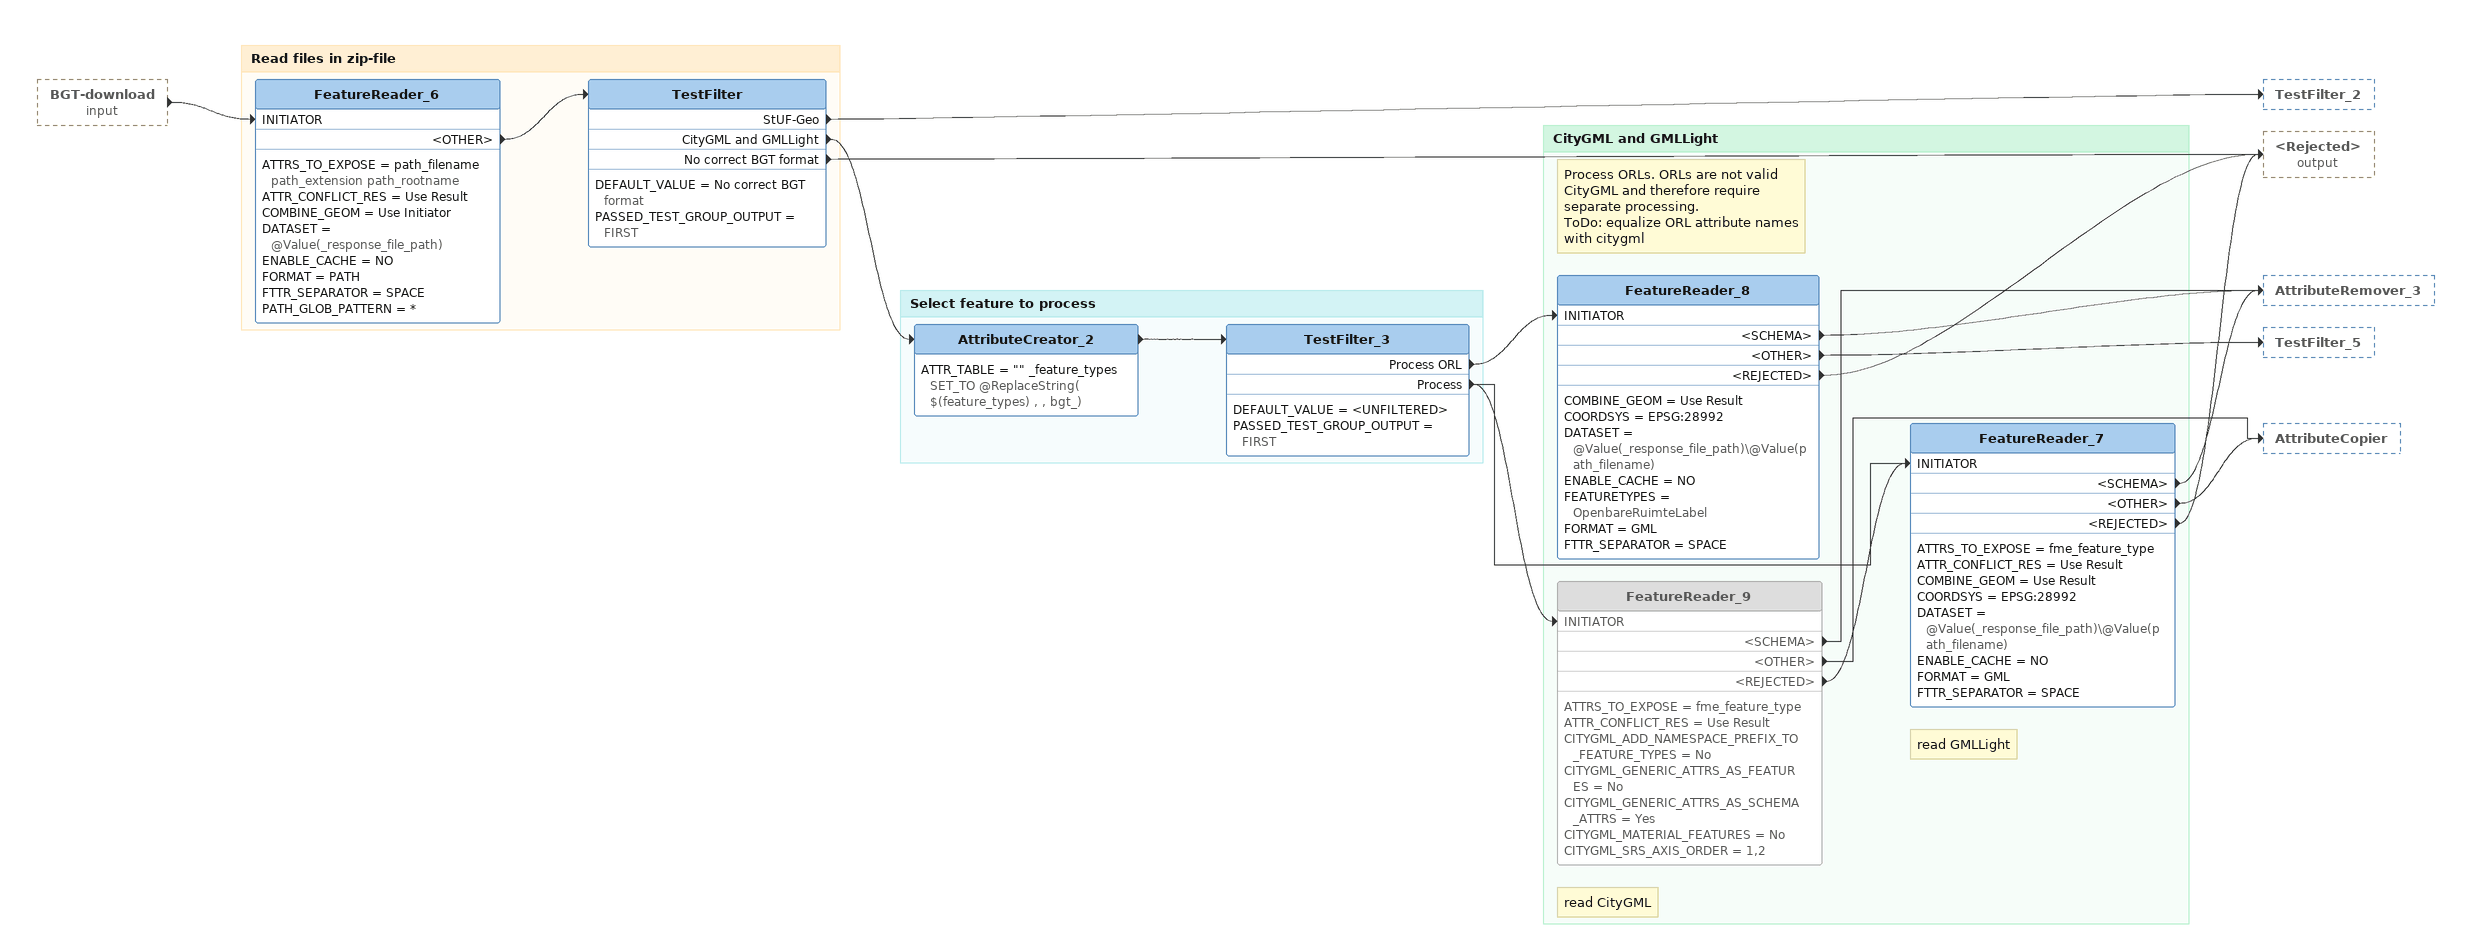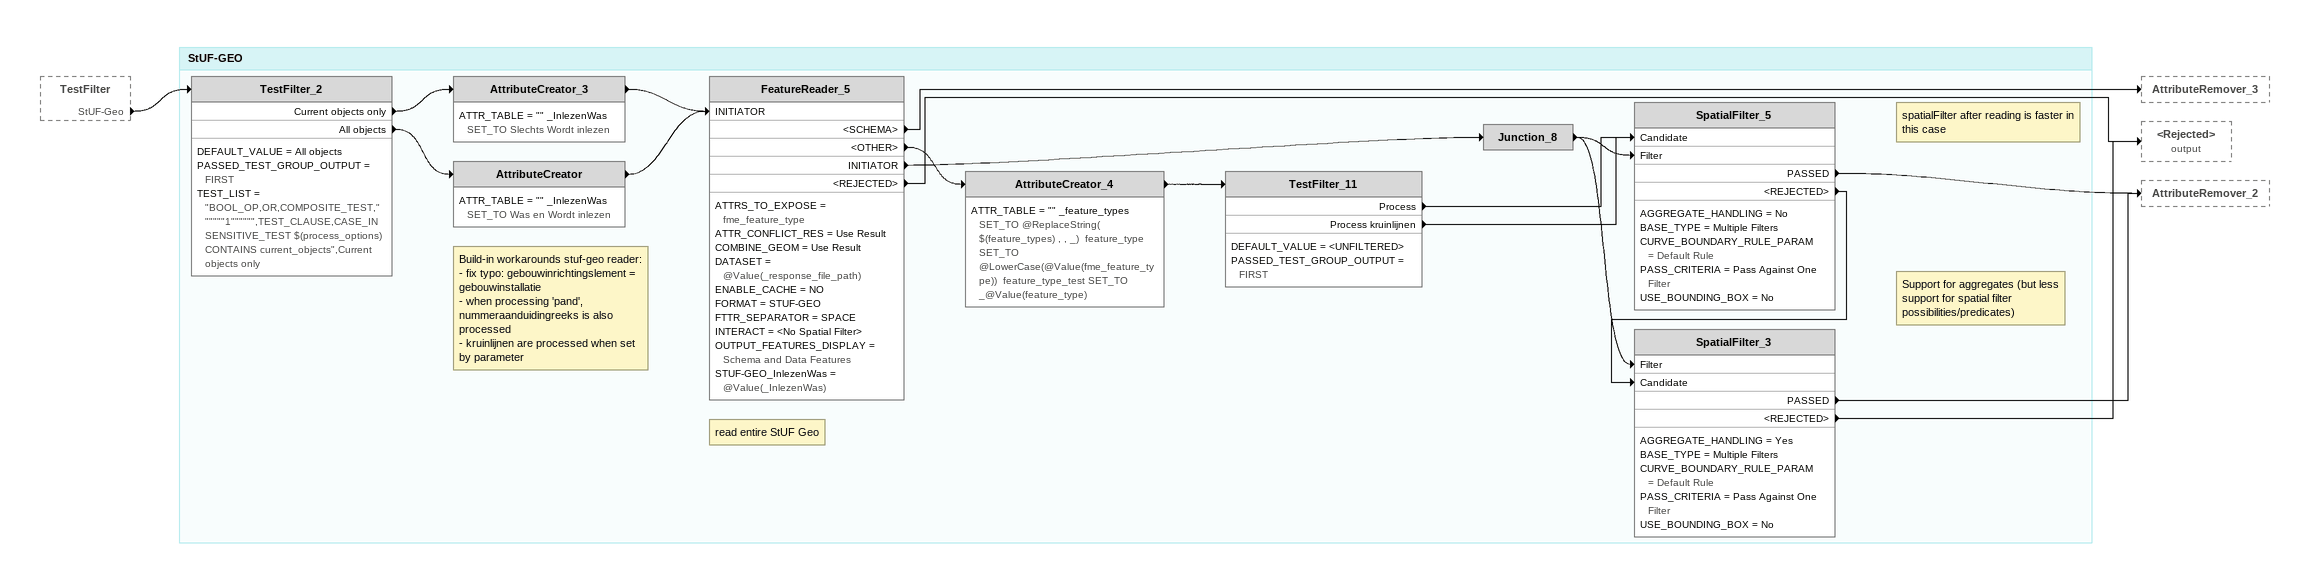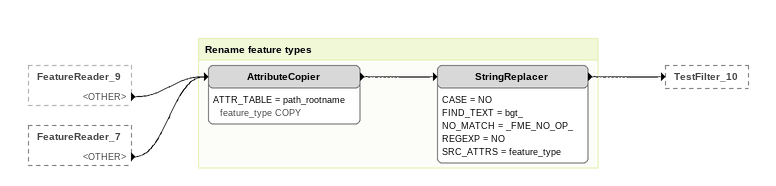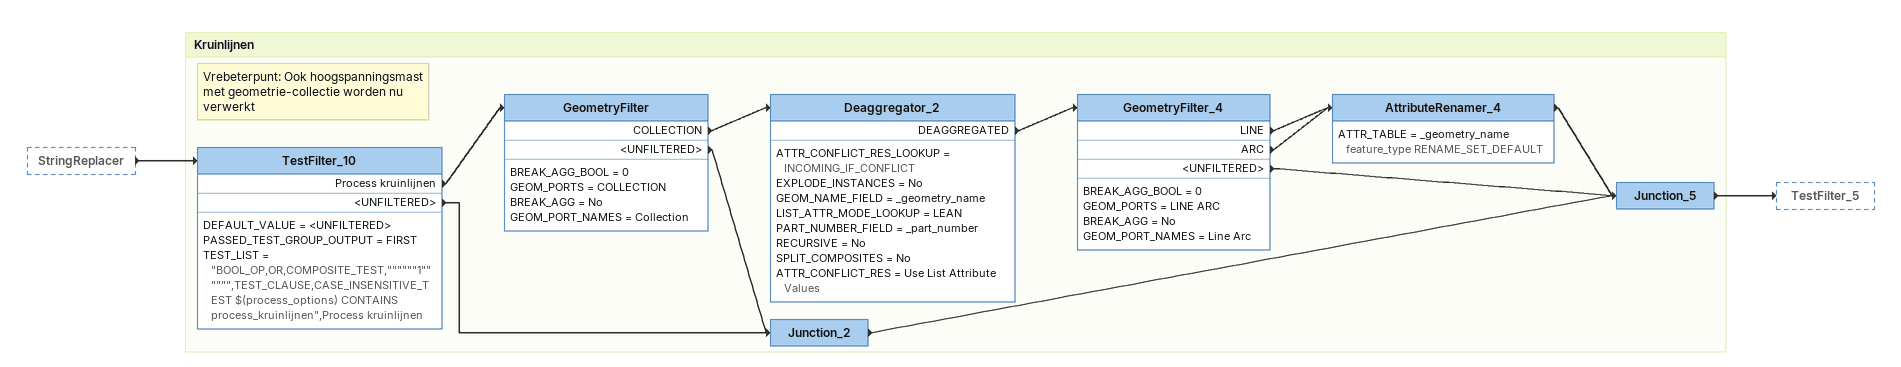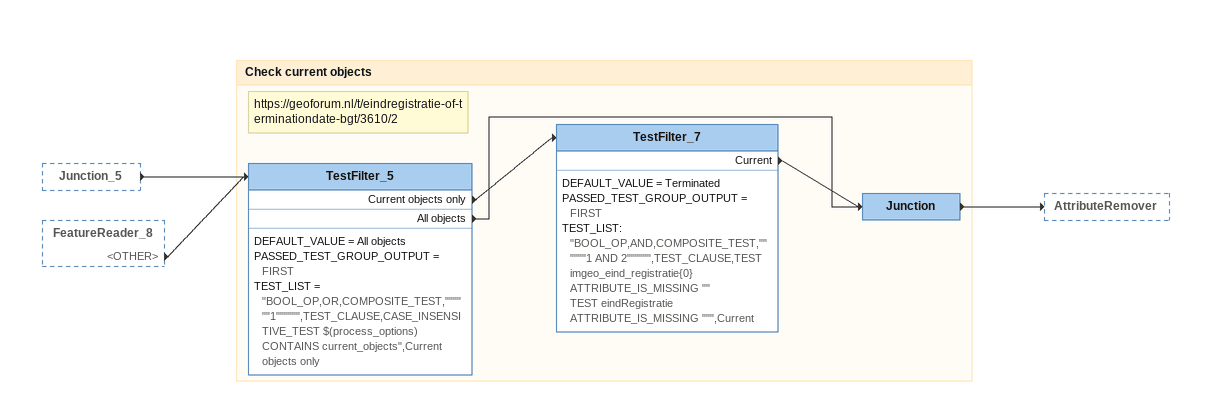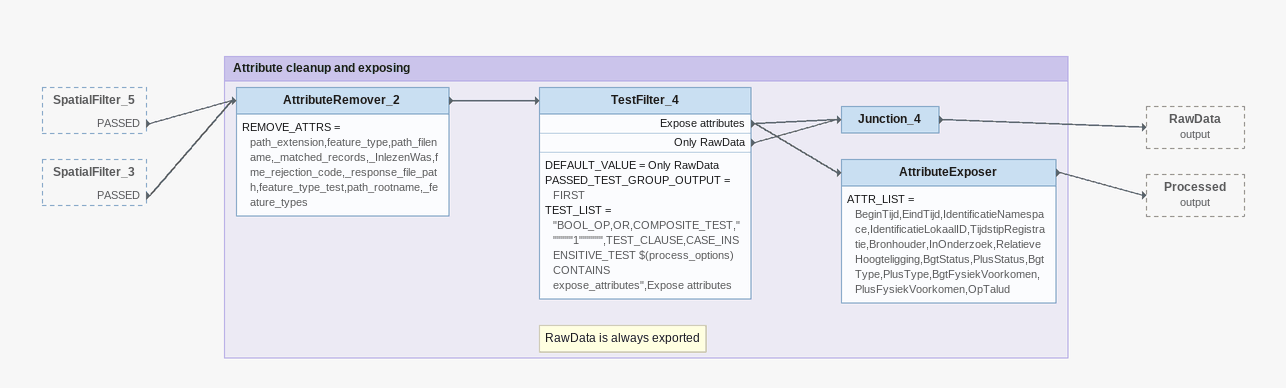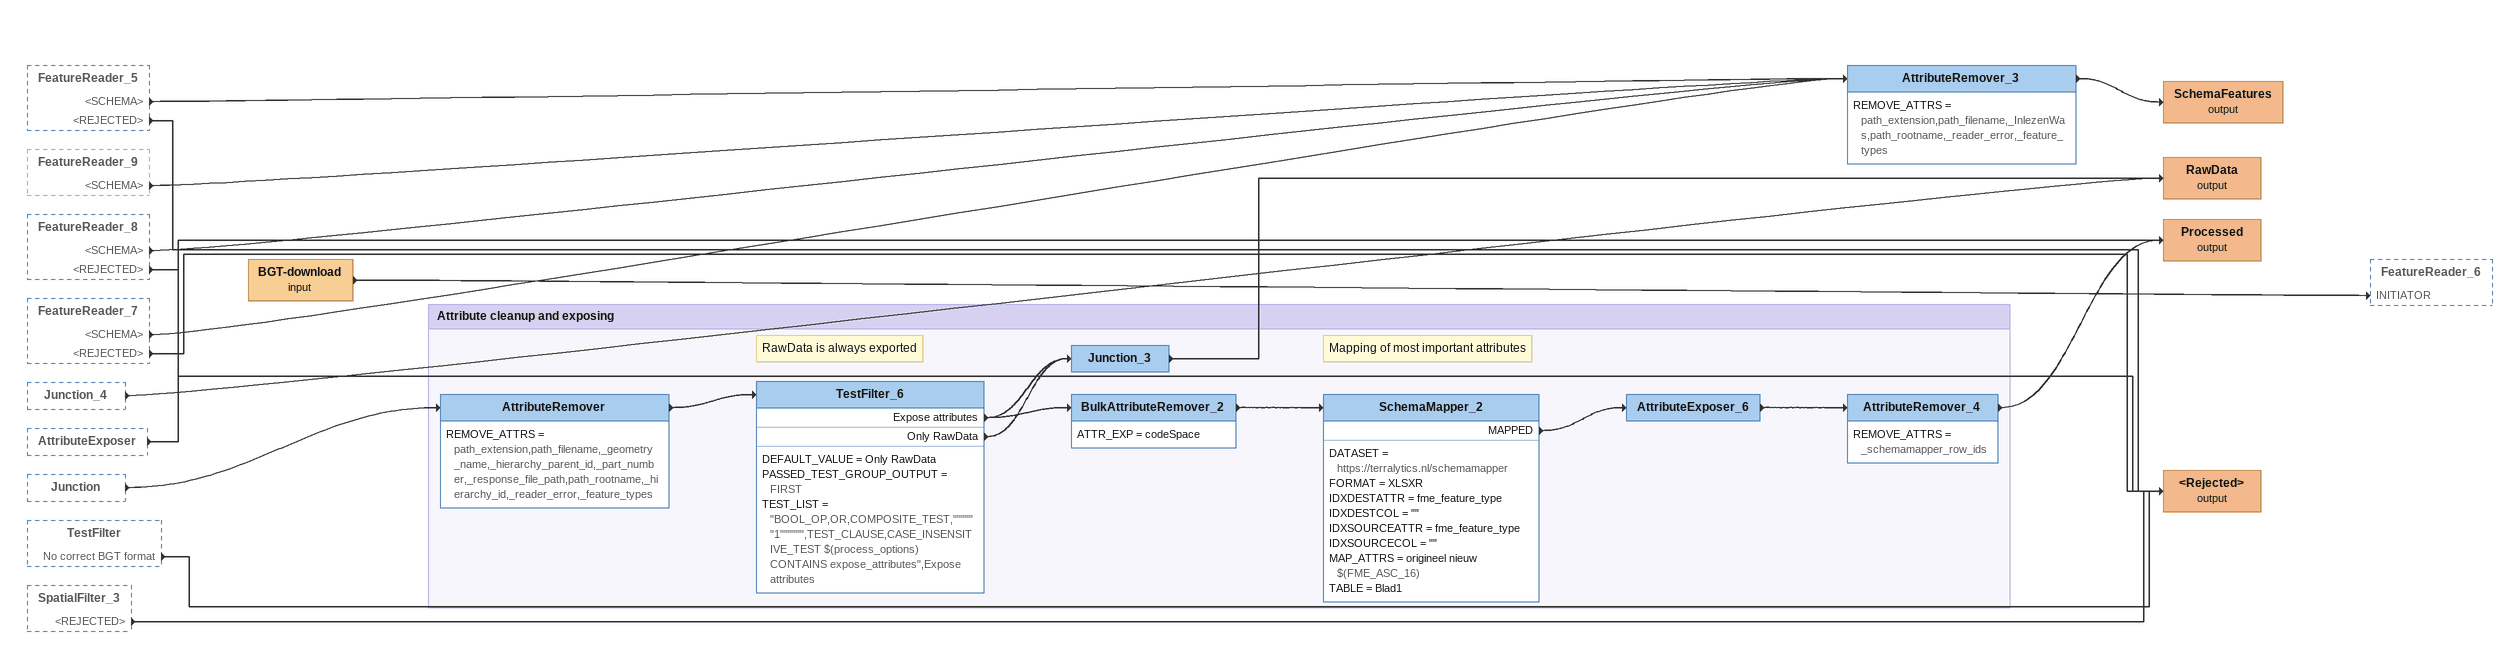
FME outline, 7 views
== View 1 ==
BGT-download (input) [outside]
    -> FeatureReader_6 [INITIATOR]

Bookmark: Read files in zip-file
FeatureReader_6
    ATTRS_TO_EXPOSE = path_filename path_extension path_rootname
    ATTR_CONFLICT_RES = Use Result
    COMBINE_GEOM = Use Initiator
    DATASET = @Value(_response_file_path)
    ENABLE_CACHE = NO
    FORMAT = PATH
    FTTR_SEPARATOR = SPACE
    PATH_GLOB_PATTERN = *
    <OTHER> -> TestFilter
TestFilter
    DEFAULT_VALUE = No correct BGT format
    PASSED_TEST_GROUP_OUTPUT = FIRST
    StUF-Geo -> TestFilter_2
    CityGML and GMLLight -> AttributeCreator_2
    No correct BGT format -> <Rejected> (output)

Bookmark: Select feature to process
AttributeCreator_2
    ATTR_TABLE = "" _feature_types SET_TO @ReplaceString( $(feature_types) , , bgt_)
    -> TestFilter_3
TestFilter_3
    DEFAULT_VALUE = <UNFILTERED>
    PASSED_TEST_GROUP_OUTPUT = FIRST
    Process ORL -> FeatureReader_8 [INITIATOR]
    Process -> FeatureReader_9 [INITIATOR]
    Process -> FeatureReader_7 [INITIATOR]

Bookmark: CityGML and GMLLight
Note: Process ORLs. ORLs are not valid CityGML and therefore require separate processing. / ToDo: equalize ORL attribute names with citygml
FeatureReader_8
    COMBINE_GEOM = Use Result
    COORDSYS = EPSG:28992
    DATASET = @Value(_response_file_path)\@Value(path_filename)
    ENABLE_CACHE = NO
    FEATURETYPES = OpenbareRuimteLabel
    FORMAT = GML
    FTTR_SEPARATOR = SPACE
    <SCHEMA> -> AttributeRemover_3
    <OTHER> -> TestFilter_5
    <REJECTED> -> <Rejected> (output)
Note: read CityGML
FeatureReader_9 [off]
    ATTRS_TO_EXPOSE = fme_feature_type
    ATTR_CONFLICT_RES = Use Result
    CITYGML_ADD_NAMESPACE_PREFIX_TO_FEATURE_TYPES = No
    CITYGML_GENERIC_ATTRS_AS_FEATURES = No
    CITYGML_GENERIC_ATTRS_AS_SCHEMA_ATTRS = Yes
    CITYGML_MATERIAL_FEATURES = No
    CITYGML_SRS_AXIS_ORDER = 1,2
    <SCHEMA> -> AttributeRemover_3
    <OTHER> -> AttributeCopier
    <REJECTED> -> FeatureReader_7 [INITIATOR]
Note: read GMLLight
FeatureReader_7
    ATTRS_TO_EXPOSE = fme_feature_type
    ATTR_CONFLICT_RES = Use Result
    COMBINE_GEOM = Use Result
    COORDSYS = EPSG:28992
    DATASET = @Value(_response_file_path)\@Value(path_filename)
    ENABLE_CACHE = NO
    FORMAT = GML
    FTTR_SEPARATOR = SPACE
    <SCHEMA> -> AttributeRemover_3
    <OTHER> -> AttributeCopier
    <REJECTED> -> <Rejected> (output)

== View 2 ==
TestFilter [outside]
    StUF-Geo -> TestFilter_2

Bookmark: StUF-GEO
TestFilter_2
    DEFAULT_VALUE = All objects
    PASSED_TEST_GROUP_OUTPUT = FIRST
    TEST_LIST = "BOOL_OP,OR,COMPOSITE_TEST,""""""1"""""",TEST_CLAUSE,CASE_INSENSITIVE_TEST $(process_options) CONTAINS current_objects",Current objects only
    Current objects only -> AttributeCreator_3
    All objects -> AttributeCreator
AttributeCreator_3
    ATTR_TABLE = "" _InlezenWas SET_TO Slechts Wordt inlezen
    -> FeatureReader_5 [INITIATOR]
AttributeCreator
    ATTR_TABLE = "" _InlezenWas SET_TO Was en Wordt inlezen
    -> FeatureReader_5 [INITIATOR]
Note: read entire StUF Geo
FeatureReader_5
    ATTRS_TO_EXPOSE = fme_feature_type
    ATTR_CONFLICT_RES = Use Result
    COMBINE_GEOM = Use Result
    DATASET = @Value(_response_file_path)
    ENABLE_CACHE = NO
    FORMAT = STUF-GEO
    FTTR_SEPARATOR = SPACE
    INTERACT = <No Spatial Filter>
    OUTPUT_FEATURES_DISPLAY = Schema and Data Features
    STUF-GEO_InlezenWas = @Value(_InlezenWas)
    <SCHEMA> -> AttributeRemover_3
    <OTHER> -> AttributeCreator_4
    INITIATOR -> Junction_8
    <REJECTED> -> <Rejected> (output)
Junction_8
    -> SpatialFilter_5 [Filter]
    -> SpatialFilter_3 [Filter]
AttributeCreator_4
    ATTR_TABLE = "" _feature_types SET_TO @ReplaceString( $(feature_types) , , _)  feature_type SET_TO @LowerCase(@Value(fme_feature_type))  feature_type_test SET_TO _@Value(feature_type)
    -> TestFilter_11
Note: Build-in workarounds stuf-geo reader: / - fix typo: gebouwinrichtingslement = gebouwinstallatie / - when processing 'pand', nummeraanduidingreeks is also processed / - kruinlijnen are processed when set by parameter
TestFilter_11
    DEFAULT_VALUE = <UNFILTERED>
    PASSED_TEST_GROUP_OUTPUT = FIRST
    Process -> SpatialFilter_5 [Candidate]
    Process kruinlijnen -> SpatialFilter_5 [Candidate]
Note: spatialFilter after reading is faster in this case
SpatialFilter_5
    AGGREGATE_HANDLING = No
    BASE_TYPE = Multiple Filters
    CURVE_BOUNDARY_RULE_PARAM = Default Rule
    PASS_CRITERIA = Pass Against One Filter
    USE_BOUNDING_BOX = No
    PASSED -> AttributeRemover_2
    <REJECTED> -> SpatialFilter_3 [Candidate]
Note: Support for aggregates (but less support for spatial filter possibilities/predicates)
SpatialFilter_3
    AGGREGATE_HANDLING = Yes
    BASE_TYPE = Multiple Filters
    CURVE_BOUNDARY_RULE_PARAM = Default Rule
    PASS_CRITERIA = Pass Against One Filter
    USE_BOUNDING_BOX = No
    PASSED -> AttributeRemover_2
    <REJECTED> -> <Rejected> (output)

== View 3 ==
FeatureReader_9 [outside]
    <OTHER> -> AttributeCopier
FeatureReader_7 [outside]
    <OTHER> -> AttributeCopier

Bookmark: Rename feature types
AttributeCopier
    ATTR_TABLE = path_rootname feature_type COPY
    -> StringReplacer
StringReplacer
    CASE = NO
    FIND_TEXT = bgt_
    NO_MATCH = _FME_NO_OP_
    REGEXP = NO
    SRC_ATTRS = feature_type
    -> TestFilter_10

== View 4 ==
StringReplacer [outside]
    -> TestFilter_10

Bookmark: Kruinlijnen
TestFilter_10
    DEFAULT_VALUE = <UNFILTERED>
    PASSED_TEST_GROUP_OUTPUT = FIRST
    TEST_LIST = "BOOL_OP,OR,COMPOSITE_TEST,""""""1"""""",TEST_CLAUSE,CASE_INSENSITIVE_TEST $(process_options) CONTAINS process_kruinlijnen",Process kruinlijnen
    Process kruinlijnen -> GeometryFilter
    <UNFILTERED> -> Junction_2
Note: Vrebeterpunt: Ook hoogspanningsmast met geometrie-collectie worden nu verwerkt
GeometryFilter
    BREAK_AGG_BOOL = 0
    GEOM_PORTS = COLLECTION
    BREAK_AGG = No
    GEOM_PORT_NAMES = Collection
    COLLECTION -> Deaggregator_2
    <UNFILTERED> -> Junction_2
Deaggregator_2
    ATTR_CONFLICT_RES_LOOKUP = INCOMING_IF_CONFLICT
    EXPLODE_INSTANCES = No
    GEOM_NAME_FIELD = _geometry_name
    LIST_ATTR_MODE_LOOKUP = LEAN
    PART_NUMBER_FIELD = _part_number
    RECURSIVE = No
    SPLIT_COMPOSITES = No
    ATTR_CONFLICT_RES = Use List Attribute Values
    DEAGGREGATED -> GeometryFilter_4
GeometryFilter_4
    BREAK_AGG_BOOL = 0
    GEOM_PORTS = LINE ARC
    BREAK_AGG = No
    GEOM_PORT_NAMES = Line Arc
    LINE -> AttributeRenamer_4
    ARC -> AttributeRenamer_4
    <UNFILTERED> -> Junction_5
AttributeRenamer_4
    ATTR_TABLE = _geometry_name feature_type RENAME_SET_DEFAULT
    -> Junction_5
Junction_2
    -> Junction_5
Junction_5
    -> TestFilter_5

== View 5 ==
Junction_5 [outside]
    -> TestFilter_5
FeatureReader_8 [outside]
    <OTHER> -> TestFilter_5

Bookmark: Check current objects
TestFilter_5
    DEFAULT_VALUE = All objects
    PASSED_TEST_GROUP_OUTPUT = FIRST
    TEST_LIST = "BOOL_OP,OR,COMPOSITE_TEST,""""""1"""""",TEST_CLAUSE,CASE_INSENSITIVE_TEST $(process_options) CONTAINS current_objects",Current objects only
    Current objects only -> TestFilter_7
    All objects -> Junction
Note: https://geoforum.nl/t/eindregistratie-of-terminationdate-bgt/3610/2
TestFilter_7
    DEFAULT_VALUE = Terminated
    PASSED_TEST_GROUP_OUTPUT = FIRST
    TEST_LIST:
      "BOOL_OP,AND,COMPOSITE_TEST,""""""1 AND 2"""""",TEST_CLAUSE,TEST imgeo_eind_registratie{0} ATTRIBUTE_IS_MISSING ""
      TEST eindRegistratie ATTRIBUTE_IS_MISSING """,Current
    Current -> Junction
Junction
    -> AttributeRemover

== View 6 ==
SpatialFilter_5 [outside]
    PASSED -> AttributeRemover_2
SpatialFilter_3 [outside]
    PASSED -> AttributeRemover_2

Bookmark: Attribute cleanup and exposing
AttributeRemover_2
    REMOVE_ATTRS = path_extension,feature_type,path_filename,_matched_records,_InlezenWas,fme_rejection_code,_response_file_path,feature_type_test,path_rootname,_feature_types
    -> TestFilter_4
Note: RawData is always exported
TestFilter_4
    DEFAULT_VALUE = Only RawData
    PASSED_TEST_GROUP_OUTPUT = FIRST
    TEST_LIST = "BOOL_OP,OR,COMPOSITE_TEST,""""""1"""""",TEST_CLAUSE,CASE_INSENSITIVE_TEST $(process_options) CONTAINS expose_attributes",Expose attributes
    Expose attributes -> AttributeExposer
    Expose attributes -> Junction_4
    Only RawData -> Junction_4
Junction_4
    -> RawData (output)
AttributeExposer
    ATTR_LIST = BeginTijd,EindTijd,IdentificatieNamespace,IdentificatieLokaalID,TijdstipRegistratie,Bronhouder,InOnderzoek,RelatieveHoogteligging,BgtStatus,PlusStatus,BgtType,PlusType,BgtFysiekVoorkomen,PlusFysiekVoorkomen,OpTalud
    -> Processed (output)

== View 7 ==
FeatureReader_5 [outside]
    <SCHEMA> -> AttributeRemover_3
    <REJECTED> -> <Rejected> (output)
FeatureReader_9 [outside]
    <SCHEMA> -> AttributeRemover_3
FeatureReader_8 [outside]
    <SCHEMA> -> AttributeRemover_3
    <REJECTED> -> <Rejected> (output)
FeatureReader_7 [outside]
    <SCHEMA> -> AttributeRemover_3
    <REJECTED> -> <Rejected> (output)
Junction_4 [outside]
    -> RawData (output)
AttributeExposer [outside]
    -> Processed (output)
Junction [outside]
    -> AttributeRemover
TestFilter [outside]
    No correct BGT format -> <Rejected> (output)
SpatialFilter_3 [outside]
    <REJECTED> -> <Rejected> (output)
BGT-download (input)
    -> FeatureReader_6 [INITIATOR]
AttributeRemover_3
    REMOVE_ATTRS = path_extension,path_filename,_InlezenWas,path_rootname,_reader_error,_feature_types
    -> SchemaFeatures (output)
SchemaFeatures (output)
RawData (output)
Processed (output)
<Rejected> (output)

Bookmark: Attribute cleanup and exposing
AttributeRemover
    REMOVE_ATTRS = path_extension,path_filename,_geometry_name,_hierarchy_parent_id,_part_number,_response_file_path,path_rootname,_hierarchy_id,_reader_error,_feature_types
    -> TestFilter_6
Note: RawData is always exported
TestFilter_6
    DEFAULT_VALUE = Only RawData
    PASSED_TEST_GROUP_OUTPUT = FIRST
    TEST_LIST = "BOOL_OP,OR,COMPOSITE_TEST,""""""1"""""",TEST_CLAUSE,CASE_INSENSITIVE_TEST $(process_options) CONTAINS expose_attributes",Expose attributes
    Expose attributes -> Junction_3
    Expose attributes -> BulkAttributeRemover_2
    Only RawData -> Junction_3
Junction_3
    -> RawData (output)
BulkAttributeRemover_2
    ATTR_EXP = codeSpace
    -> SchemaMapper_2
Note: Mapping of most important attributes
SchemaMapper_2
    DATASET = https://terralytics.nl/schemamapper
    FORMAT = XLSXR
    IDXDESTATTR = fme_feature_type
    IDXDESTCOL = ""
    IDXSOURCEATTR = fme_feature_type
    IDXSOURCECOL = ""
    MAP_ATTRS = origineel nieuw $(FME_ASC_16)
    TABLE = Blad1
    MAPPED -> AttributeExposer_6
AttributeExposer_6
    -> AttributeRemover_4
AttributeRemover_4
    REMOVE_ATTRS = _schemamapper_row_ids
    -> Processed (output)
